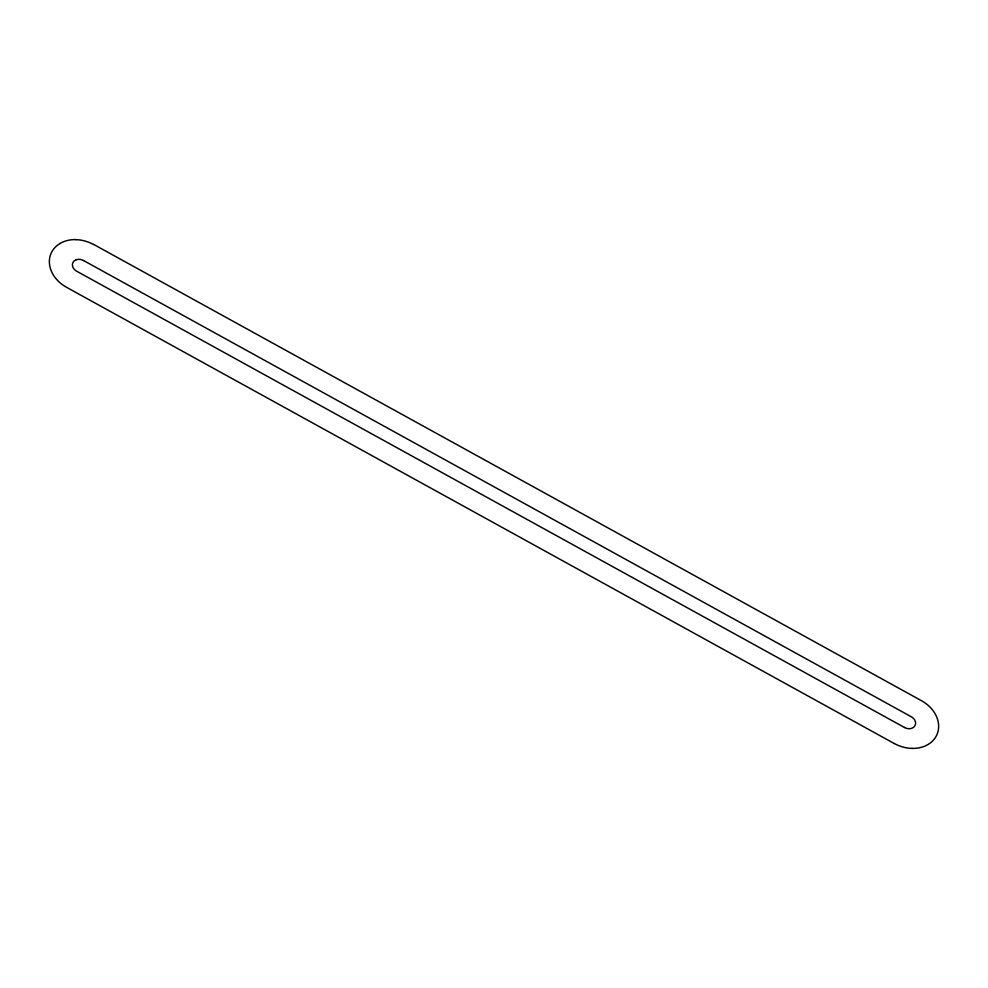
<?xml version="1.0" encoding="UTF-8"?>
<svg xmlns="http://www.w3.org/2000/svg" width="988" height="988" viewBox="0 0 988 988"><rect width="100%" height="100%" fill="white"/><g stroke="black" fill="none" stroke-linecap="round" stroke-linejoin="round"><path stroke-width="1.48" d="M93.662 244.419L921.458 700.69A31.48 25.132 22.7 0 1 931.128 708.297A31.702 25.318 22.7 0 1 938.353 722.759A31.48 25.132 22.7 0 1 928.041 744.495A31.702 25.318 22.7 0 1 912.072 748.422M83.498 260.511L911.282 716.769A7.867 6.286 22.7 0 1 914.567 719.857A7.929 6.323 22.7 0 1 915.58 723.525A7.867 6.286 22.7 0 1 911.726 728.28A7.929 6.323 22.7 0 1 907.453 728.551A7.867 6.286 22.7 0 1 904.526 727.489M904.502 727.489L76.718 271.231A7.867 6.286 22.7 0 1 73.433 268.193A7.929 6.323 22.7 0 1 72.433 264.451A7.867 6.286 22.7 0 1 76.274 259.758M894.338 743.581L66.542 287.31A31.48 25.132 22.7 0 1 56.872 279.703A31.702 25.318 22.7 0 1 49.647 265.241A31.48 25.132 22.7 0 1 59.91 243.579M83.461 260.548A7.867 6.286 22.7 0 0 80.51 259.498A7.929 6.323 22.7 0 0 76.298 259.696M912.183 748.41A31.48 25.132 22.7 0 1 894.436 743.556M75.767 239.664A31.48 25.132 22.7 0 1 93.514 244.505M59.959 243.505A31.702 25.318 22.7 0 1 75.928 239.578"/></g></svg>
